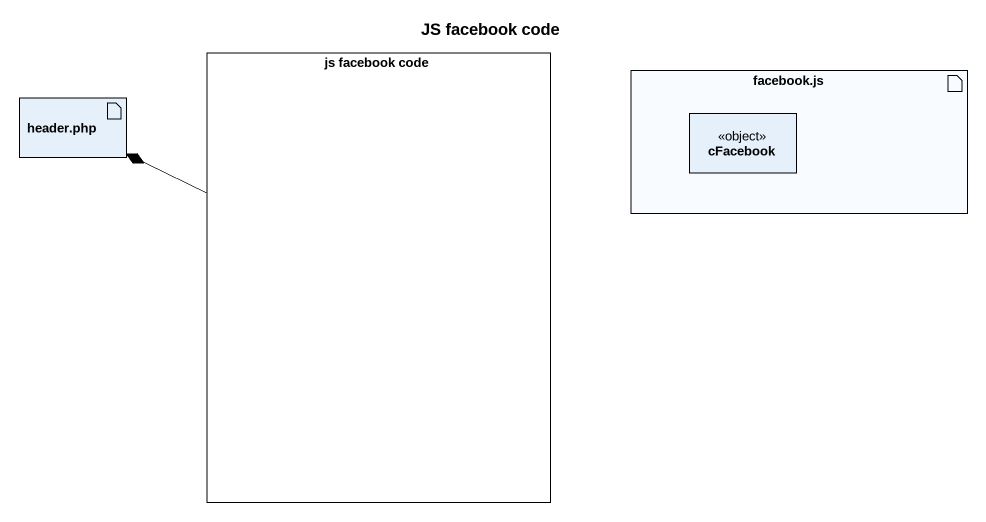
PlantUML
@startuml
title JS facebook code
allowmixing
hide circle
hide empty members
rectangle "js facebook code" as js_facebook_code
artifact "header.php" as header_php
artifact "facebook.js" as facebook_js {
  class cFacebook <<object>>
}
js_facebook_code -left-* header_php
@enduml
